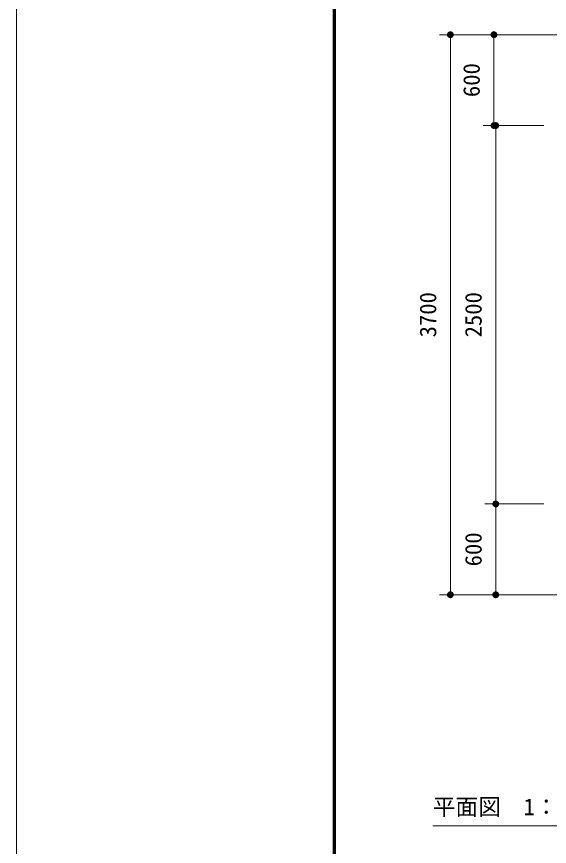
# Model space of a CAD drawing. Units: millimetres at full size, sheet at 1:60. Extents: x -1200 to 26400, y -900 to 18720.
# Drawn here: x -1200 to 2321, y 9004 to 14486 of the extents above; entities that cross this region are included whole.
import ezdxf
from ezdxf.enums import TextEntityAlignment as Align

# ---------------------------------------------------------------- set-up
doc = ezdxf.new("R2010")
doc.units = ezdxf.units.MM
doc.header["$LTSCALE"] = 60
for name, color, linetype, lineweight in [('D-STR-DIM', 7, 'Continuous', 13), ('D-STR-TXT', 7, 'Continuous', 13), ('D-TTL', 7, 'Continuous', 70), ('V-nasSTD', 5, 'Continuous', 13)]:
    doc.layers.add(name, color=color, linetype=linetype, lineweight=lineweight)
doc.styles.add('ＭＳ ゴシック', font='')
doc.styles.get('ＭＳ ゴシック').set_extended_font_data('MS Gothic')

# ---------------------------------------------------------------- blocks, each defined once
blk = doc.blocks.new('filled_dot')
at = {"color": 0, "linetype": 'Continuous', "lineweight": -2, "const_width": 1.25}
blk.add_lwpolyline([(-0.625, 0, 1), (0.625, 0, 1)], format="xyb", close=True, dxfattribs=at)

msp = doc.modelspace()

# ---------------------------------------------------------------- linework, layer by layer
at = {"layer": 'D-STR-DIM'}
for p, q in [((2222.59, 14366.59), (1594.62, 14366.59)), ((1666.62, 10666.59), (1666.62, 14366.59)), ((2459.37, 14366.59), (1882.62, 14366.59)), ((1954.62, 13766.59), (1954.62, 14366.59)), ((2284.37, 13766.59), (1882.62, 13766.59)), ((2284.37, 13766.59), (1894.62, 13766.59)), ((1966.62, 11266.59), (1966.62, 13766.59)), ((2284.37, 11266.59), (1894.62, 11266.59)), ((2284.37, 11266.59), (1894.62, 11266.59)), ((1966.62, 10666.59), (1966.62, 11266.59)), ((2222.59, 10666.59), (1594.62, 10666.59)), ((2459.37, 10666.59), (1894.62, 10666.59))]:
    msp.add_line(p, q, dxfattribs=at)
at = {"layer": 'D-STR-TXT'}
msp.add_line((1550.31, 9140.65), (2543.43, 9140.65), dxfattribs=at)
at = {"layer": 'D-TTL'}
msp.add_lwpolyline([(900, 900), (900, 16920), (24300, 16920), (24300, 900)], close=True, dxfattribs=at)
at = {"layer": 'V-nasSTD'}
msp.add_lwpolyline([(-1200, -900), (-1200, 18720), (26400, 18720), (26400, -900)], close=True, dxfattribs=at)

# ---------------------------------------------------------------- block references
at = {"layer": 'D-STR-DIM', "xscale": 18, "yscale": 18}
for p, rotation in [((1666.62, 14366.59), 270), ((1954.62, 14366.59), 270), ((1954.62, 13766.59), 90), ((1966.62, 13766.59), 270), ((1966.62, 11266.59), 90), ((1966.62, 11266.59), 270), ((1666.62, 10666.59), 90), ((1966.62, 10666.59), 90)]:
    msp.add_blockref('filled_dot', p, dxfattribs=dict(at, rotation=rotation))

# ---------------------------------------------------------------- texts
at = {"layer": 'D-STR-DIM', "style": 'ＭＳ ゴシック'}
for s, p in [('600', (1751.36, 14066.59)), ('3700', (1463.36, 12516.59)), ('2500', (1763.36, 12516.59)), ('600', (1763.36, 10966.59))]:
    msp.add_text(s, height=110, rotation=90, dxfattribs=at).set_placement(p, align=Align.TOP_CENTER)
at = {"layer": 'D-STR-TXT', "style": 'ＭＳ ゴシック'}
msp.add_text('平面図\u30001：60', height=110, dxfattribs=at).set_placement((1550.31, 9320.65), align=Align.TOP_LEFT)

doc.saveas('drawing.dxf')
